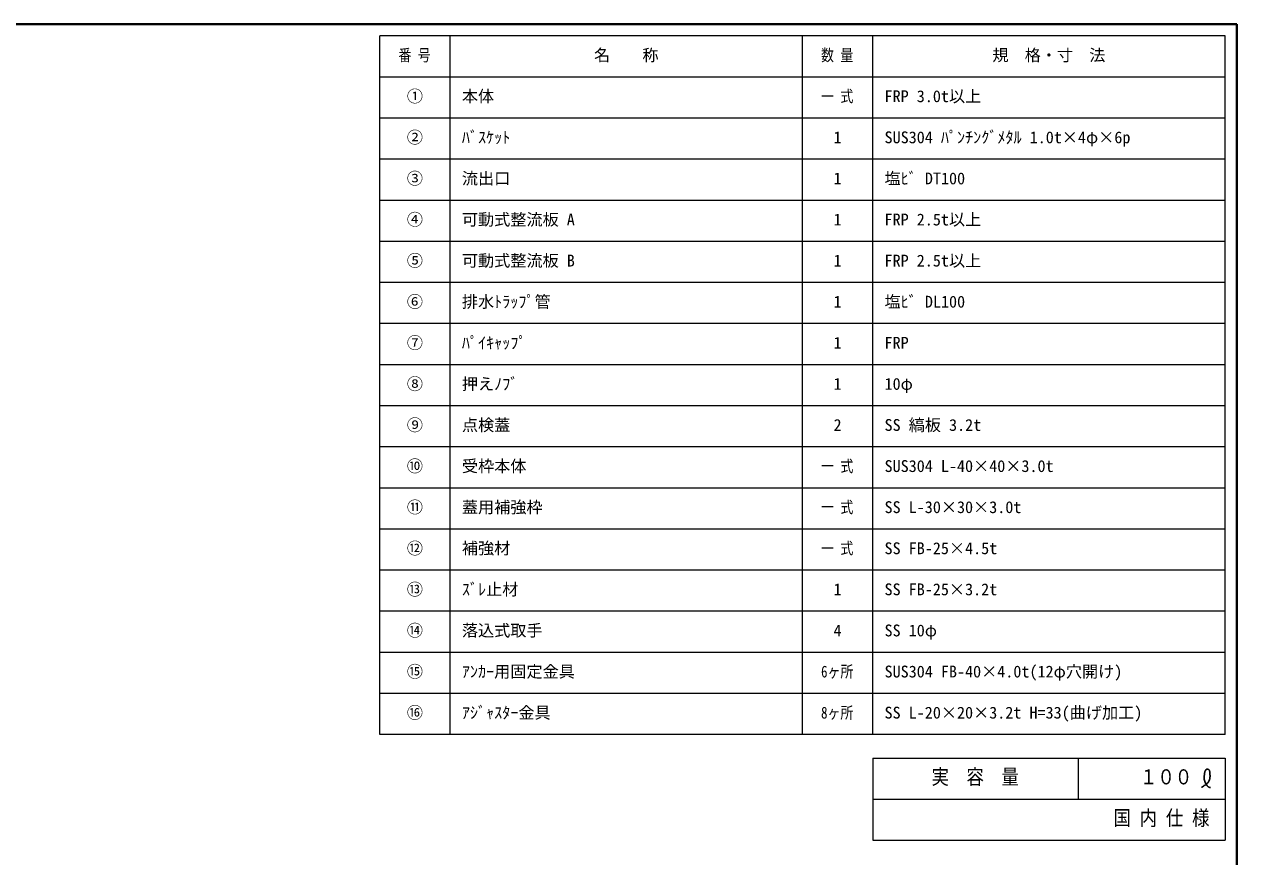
# Model space of a CAD drawing. Units: millimetres at full size, sheet at 1:10; details may follow other scales. Extents: x -2096 to 1954, y -1403 to 1407.
# Drawn here: x -112 to 1954, y -11 to 1407 of the extents above; entities that cross this region are included whole.
import ezdxf
from ezdxf.enums import TextEntityAlignment as Align

# ---------------------------------------------------------------- set-up
doc = ezdxf.new("R2010")
doc.units = ezdxf.units.MM
doc.header["$LTSCALE"] = 10
doc.layers.add('0-0_ﾚｲﾔ1', color=4, linetype='Continuous', lineweight=9)
doc.styles.add('ＭＳ ゴシック', font='')
doc.styles.get('ＭＳ ゴシック').set_extended_font_data('MS Gothic')

msp = doc.modelspace()

# ---------------------------------------------------------------- linework, layer by layer
at = {"layer": '0-0_ﾚｲﾔ1', "color": 1, "lineweight": 40}
for p, q in [((1953.99, 1406.88), (-2096.01, 1406.88)), ((1953.99, -1403.12), (1953.99, 1406.88))]:
    msp.add_line(p, q, dxfattribs=at)
at = {"layer": '0-0_ﾚｲﾔ1', "color": 3, "lineweight": 18}
for p, q in [((1933.99, 1386.88), (493.99, 1386.88)), ((493.99, 196.88), (493.99, 1386.88)), ((613.99, 196.88), (613.99, 1386.88)), ((1213.99, 196.88), (1213.99, 1386.88)), ((1333.99, 196.88), (1333.99, 1386.88)), ((1933.99, 196.88), (1933.99, 1386.88)), ((1933.99, 1316.88), (493.99, 1316.88)), ((1933.99, 1246.88), (493.99, 1246.88)), ((1933.99, 1176.88), (493.99, 1176.88)), ((1933.99, 1106.88), (493.99, 1106.88)), ((1933.99, 1036.88), (493.99, 1036.88)), ((1933.99, 966.88), (493.99, 966.88)), ((1933.99, 896.88), (493.99, 896.88)), ((1933.99, 826.88), (493.99, 826.88)), ((1933.99, 756.88), (493.99, 756.88)), ((1933.99, 686.88), (493.99, 686.88)), ((1933.99, 616.88), (493.99, 616.88)), ((1933.99, 546.88), (493.99, 546.88)), ((1933.99, 476.88), (493.99, 476.88)), ((1933.99, 406.88), (493.99, 406.88)), ((1933.99, 336.88), (493.99, 336.88)), ((1933.99, 266.88), (493.99, 266.88)), ((1933.99, 196.88), (493.99, 196.88)), ((1333.99, 156.88), (1933.99, 156.88)), ((1333.99, 156.88), (1333.99, 16.88)), ((1683.99, 156.88), (1683.99, 86.88)), ((1933.99, 156.88), (1933.99, 16.88)), ((1333.99, 86.88), (1933.99, 86.88)), ((1333.99, 16.88), (1933.99, 16.88))]:
    msp.add_line(p, q, dxfattribs=at)
at = {"layer": '0-0_ﾚｲﾔ1', "color": 5, "lineweight": 25}
for points in [[(1893.69, 106.87), (1894.51, 107.34), (1895.91, 108.16), (1897.3, 109), (1898.67, 109.87), (1900.01, 110.78), (1901.31, 111.76), (1902.05, 112.35), (1902.59, 112.82), (1903.5, 113.65), (1904.35, 114.54), (1905.15, 115.47), (1905.88, 116.45), (1906.52, 117.49), (1906.85, 118.11), (1907.08, 118.62), (1907.44, 119.52), (1907.74, 120.44), (1907.98, 121.39), (1908.16, 122.34), (1908.3, 123.31), (1908.35, 123.86), (1908.4, 124.44), (1908.44, 125.44), (1908.45, 126.43), (1908.43, 127.43), (1908.41, 128.43), (1908.37, 129.44), (1908.35, 130.03), (1908.34, 130.65), (1908.3, 131.72), (1908.21, 132.79), (1908.04, 133.83), (1907.76, 134.84), (1907.32, 135.8), (1906.98, 136.34), (1906.77, 136.62), (1906.35, 137.09), (1905.88, 137.5), (1905.38, 137.84)], [(1905.38, 137.84), (1904.84, 138.09), (1904.29, 138.23), (1903.97, 138.25), (1903.7, 138.24), (1903.25, 138.14), (1902.8, 137.96), (1902.37, 137.72), (1901.95, 137.42), (1901.57, 137.09), (1901.37, 136.88), (1901.08, 136.56), (1900.65, 135.97), (1900.29, 135.34), (1899.99, 134.68), (1899.75, 134.01), (1899.55, 133.31), (1899.45, 132.91), (1899.34, 132.4), (1899.18, 131.52), (1899.06, 130.63), (1898.96, 129.74), (1898.88, 128.85), (1898.8, 127.95), (1898.76, 127.43), (1898.71, 126.81), (1898.62, 125.73), (1898.55, 124.66), (1898.5, 123.59), (1898.5, 122.53), (1898.56, 121.46), (1898.62, 120.85), (1898.7, 120.32), (1898.88, 119.41), (1899.12, 118.51), (1899.39, 117.61), (1899.71, 116.73), (1900.06, 115.86), (1900.27, 115.37), (1900.43, 115.01)], [(1900.43, 115.01), (1900.71, 114.4), (1901.01, 113.8), (1901.32, 113.2), (1901.65, 112.6), (1901.98, 112.01), (1902.19, 111.67), (1902.43, 111.27), (1902.87, 110.59), (1903.34, 109.94), (1903.84, 109.32), (1904.39, 108.75), (1904.98, 108.23), (1905.34, 107.97), (1905.65, 107.77), (1906.21, 107.47), (1906.8, 107.21), (1907.41, 106.97), (1908.04, 106.77), (1908.67, 106.57), (1909.04, 106.46)]]:
    msp.add_lwpolyline(points, dxfattribs=at)

# ---------------------------------------------------------------- texts
at = {"layer": '0-0_ﾚｲﾔ1', "color": 7, "style": 'ＭＳ ゴシック'}
for s, height, width, p in [('番 号', 20.16, 0.8, (525.86, 1338.13)), ('数 量', 20.16, 0.8, (1245.86, 1338.13)), ('一 式', 20.16, 0.8, (1245.86, 1268.13)), ('一 式', 20.16, 0.8, (1245.86, 638.13)), ('一 式', 20.16, 0.8, (1245.86, 568.13)), ('一 式', 20.16, 0.8, (1245.86, 498.13)), ('6ヶ所', 20.16, 0.8, (1245.86, 288.13)), ('8ヶ所', 20.16, 0.8, (1245.86, 218.13)), ('実\u3000容\u3000量', 25.66, 0.85, (1433.99, 104.38)), ('１００', 25.66, 0.85, (1788.99, 104.38)), ('国 内 仕 様', 25.66, 0.85, (1743.99, 34.38))]:
    msp.add_text(s, height=height, dxfattribs=dict(at, width=width)).set_placement(p, align=Align.BOTTOM_LEFT)
for s, p in [('名\u3000\u3000称', (858.99, 1338.13)), ('規\u3000格・寸\u3000法', (1537.74, 1338.13)), ('①', (540.24, 1268.13)), ('本体', (633.99, 1268.13)), ('FRP 3.0t以上', (1353.99, 1268.13)), ('②', (540.24, 1198.13)), ('ﾊﾞｽｹｯﾄ', (633.99, 1198.13)), ('1', (1267.11, 1198.13)), ('SUS304 ﾊﾟﾝﾁﾝｸﾞﾒﾀﾙ 1.0t×4φ×6p', (1353.99, 1198.13)), ('③', (540.24, 1128.13)), ('流出口', (633.99, 1128.13)), ('塩ﾋﾞ DT100', (1353.99, 1128.13)), ('1', (1267.11, 1128.13)), ('④', (540.24, 1058.13)), ('可動式整流板 A', (633.99, 1058.13)), ('1', (1267.11, 1058.13)), ('FRP 2.5t以上', (1353.99, 1058.13)), ('⑤', (540.24, 988.13)), ('可動式整流板 B', (633.99, 988.13)), ('1', (1267.11, 988.13)), ('FRP 2.5t以上', (1353.99, 988.13)), ('⑥', (540.24, 918.13)), ('排水ﾄﾗｯﾌﾟ管', (633.99, 918.13)), ('1', (1267.11, 918.13)), ('塩ﾋﾞ DL100', (1353.99, 918.13)), ('⑦', (540.24, 848.13)), ('ﾊﾟｲｷｬｯﾌﾟ', (633.99, 848.13)), ('1', (1267.11, 848.13)), ('FRP', (1353.99, 848.13)), ('⑧', (540.24, 778.13)), ('押えﾉﾌﾞ', (633.99, 778.13)), ('1', (1267.11, 778.13)), ('10φ', (1353.99, 778.13)), ('⑨', (540.24, 708.13)), ('点検蓋', (633.99, 708.13)), ('2', (1267.11, 708.13)), ('SS 縞板 3.2t', (1353.99, 708.13)), ('⑩', (540.24, 638.13)), ('受枠本体', (633.99, 638.13)), ('SUS304 L-40×40×3.0t', (1353.99, 638.13)), ('⑪', (540.24, 568.13)), ('蓋用補強枠', (633.99, 568.13)), ('SS L-30×30×3.0t', (1353.99, 568.13)), ('⑫', (540.24, 498.13)), ('補強材', (633.99, 498.13)), ('SS FB-25×4.5t', (1353.99, 498.13)), ('⑬', (540.24, 428.13)), ('ｽﾞﾚ止材', (633.99, 428.13)), ('SS FB-25×3.2t', (1353.99, 428.13)), ('1', (1267.11, 428.13)), ('⑭', (540.24, 358.13)), ('落込式取手', (633.99, 358.13)), ('4', (1267.11, 358.13)), ('SS 10φ', (1353.99, 358.13)), ('⑮', (540.24, 288.13)), ('ｱﾝｶｰ用固定金具', (633.99, 288.13)), ('SUS304 FB-40×4.0t(12φ穴開け)', (1353.99, 288.13)), ('⑯', (540.24, 218.13)), ('ｱｼﾞｬｽﾀｰ金具', (633.99, 218.13)), ('SS L-20×20×3.2t H=33(曲げ加工)', (1353.99, 218.13))]:
    msp.add_text(s, height=20.16, dxfattribs=at).set_placement(p, align=Align.BOTTOM_LEFT)

doc.saveas('drawing.dxf')
